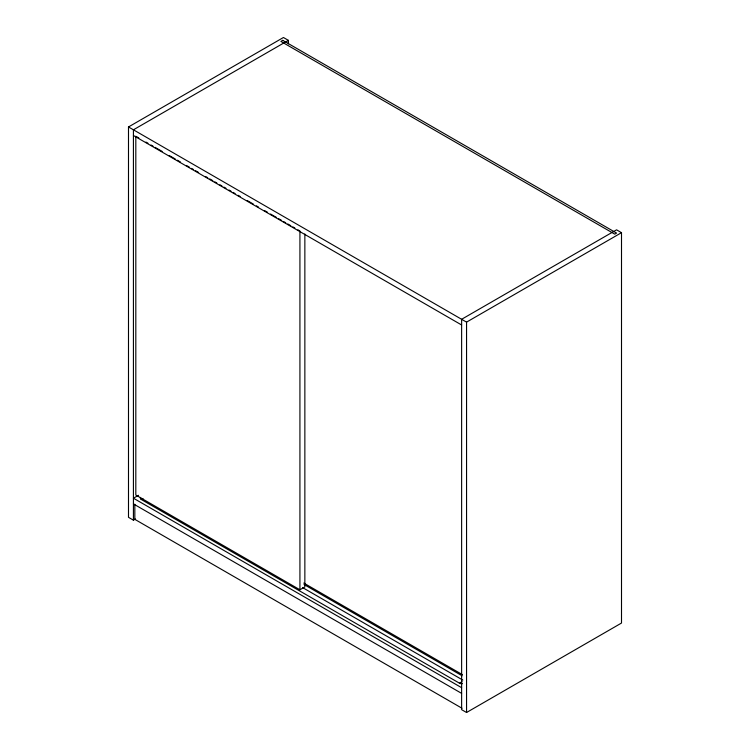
<?xml version="1.0" encoding="UTF-8"?>
<svg xmlns="http://www.w3.org/2000/svg" width="750" height="750" viewBox="0 0 750 750"><rect width="100%" height="100%" fill="white"/><g stroke="black" fill="none" stroke-linecap="round" stroke-linejoin="round"><path stroke-width="1.12" d="M135.45 519L133.425 520.172L128.494 517.322L128.494 126.956L283.444 37.5L288.375 40.35L288.375 43.856M288.375 40.35L133.425 129.806L133.425 520.172M138.469 495.3L133.425 498.206L461.625 687.694M140.672 497.4A3.084 1.781 0 0 0 141.244 499.472L142.988 498.459M128.494 126.956L466.556 322.134L621.506 232.678L621.506 623.044L466.556 712.5L461.625 709.65L461.625 319.294L616.575 229.828L621.506 232.678M135.816 136.228L135.816 495.037L299.925 589.781L304.856 586.931L304.856 233.972M141.244 499.472L459.45 683.184L462.066 681.666M136.838 136.809L138.863 137.981M145.95 142.078L147.975 143.25M151.013 145.003L153.038 146.175M155.062 147.338L162.159 151.434M169.247 155.531L175.322 159.037M177.356 160.209L180.394 161.962M186.469 165.469L189.506 167.222M191.531 168.394L193.556 169.566M195.581 170.738L198.628 172.491M205.716 176.578L207.741 177.75M209.766 178.922L212.803 180.675M214.828 181.847L216.862 183.019M219.9 184.772L221.925 185.944M223.95 187.106L225.975 188.278M229.012 190.031L231.037 191.203M233.062 192.375L235.087 193.537M238.134 195.3L240.159 196.463M247.247 200.559L253.322 204.066M256.359 205.828L258.394 206.991M264.469 210.506L267.506 212.259M270.544 214.012L276.619 217.519M278.653 218.691L281.691 220.444M283.716 221.616L285.741 222.787M287.766 223.95L290.803 225.712M292.828 226.875L294.853 228.047M297.9 229.8L299.925 230.972L299.925 589.781M133.425 135.497L461.625 324.984M303.778 583.059L462.394 674.634M304.041 584.513L462.122 675.788M302.681 587.634L462.797 680.072M133.425 503.906L461.625 693.384M462.028 708.253L134.831 519.356L134.831 504.253M466.556 322.134L466.556 712.5M462.431 683.644A3.084 1.781 0 0 1 459.45 683.184M282.741 40.35L280.903 41.4L614.747 234.141L616.575 233.081L282.741 40.35"/></g></svg>
